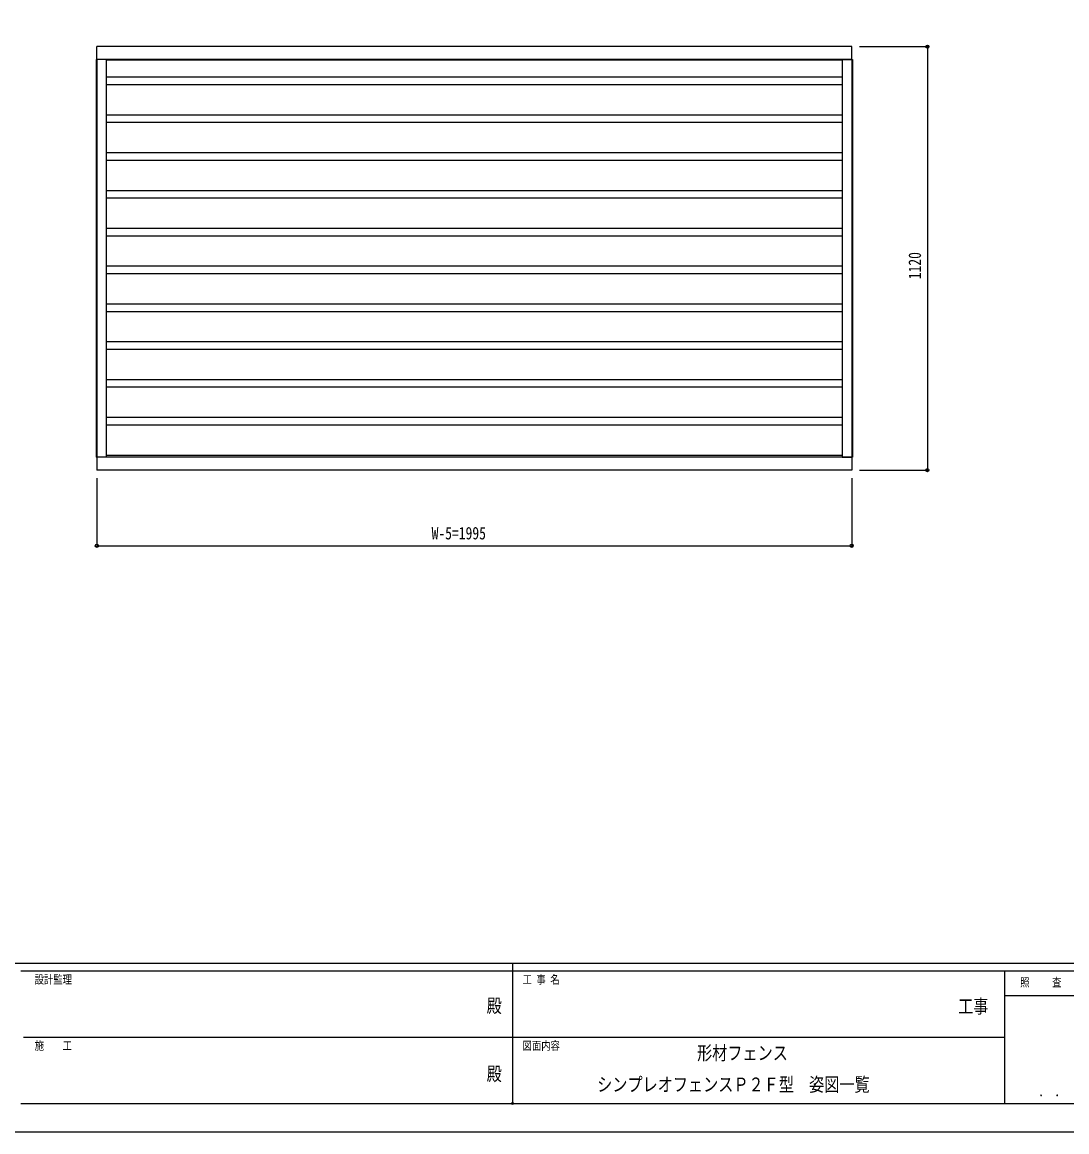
# Model space of a CAD drawing. Units: millimetres, scale not verified. Extents: x -4205 to 4205, y -2970 to 2970.
# Drawn here: x -1301 to 1460, y -2970 to -36 of the extents above; entities that cross this region are included whole.
import ezdxf
from ezdxf.enums import TextEntityAlignment as Align

# ---------------------------------------------------------------- set-up
doc = ezdxf.new("R2010")
doc.units = ezdxf.units.MM
doc.header["$LTSCALE"] = 10
doc.header["$PDMODE"] = 32
doc.header["$PDSIZE"] = 5
for name, color, linetype in [('0-1_USER1', 3, 'Continuous'), ('0-2_YKK_A1', 4, 'Continuous'), ('0-3_YKK_D', 6, 'Continuous'), ('0-4_YKK_ZWAK', 7, 'Continuous')]:
    doc.layers.add(name, color=color, linetype=linetype)
doc.styles.add('ＭＳ ゴシック', font='')
doc.styles.get('ＭＳ ゴシック').set_extended_font_data('MS Gothic')

msp = doc.modelspace()

# ---------------------------------------------------------------- linework, layer by layer
at = {"layer": '0-2_YKK_A1'}
for p, q in [((-1103.92, -134.75), (-1103.92, -100.25)), ((891.08, -100.25), (-1103.92, -100.25)), ((891.08, -134.75), (891.08, -100.25)), ((-1106.12, -134.75), (-1106.12, -1185.75)), ((-1078.92, -134.75), (-1106.12, -134.75)), ((891.08, -134.25), (-1103.92, -134.25)), ((-1103.92, -134.75), (-1103.92, -1185.75)), ((-1078.92, -134.75), (-1078.92, -1185.75)), ((-1078.92, -135.33), (866.08, -135.33)), ((866.08, -134.75), (893.28, -134.75)), ((866.08, -134.75), (866.08, -1185.75)), ((891.08, -134.75), (891.08, -1185.75)), ((893.28, -134.75), (893.28, -1185.75)), ((-1078.92, -180.33), (866.08, -180.33)), ((-1078.92, -200.33), (866.08, -200.33)), ((-1078.92, -280.33), (866.08, -280.33)), ((-1078.92, -300.33), (866.08, -300.33)), ((-1078.92, -380.33), (866.08, -380.33)), ((-1078.92, -400.33), (866.08, -400.33)), ((-1078.92, -480.33), (866.08, -480.33)), ((-1078.92, -500.33), (866.08, -500.33)), ((-1078.92, -580.33), (866.08, -580.33)), ((-1078.92, -600.33), (866.08, -600.33)), ((-1078.92, -680.33), (866.08, -680.33)), ((-1078.92, -700.33), (866.08, -700.33)), ((-1078.92, -780.33), (866.08, -780.33)), ((-1078.92, -800.33), (866.08, -800.33)), ((-1078.92, -880.33), (866.08, -880.33)), ((-1078.92, -900.33), (866.08, -900.33)), ((-1078.92, -980.33), (866.08, -980.33)), ((-1078.92, -1000.33), (866.08, -1000.33)), ((-1078.92, -1080.33), (866.08, -1080.33)), ((-1078.92, -1100.33), (866.08, -1100.33)), ((-1078.92, -1185.75), (-1106.12, -1185.75)), ((-1103.92, -1185.75), (-1103.92, -1220.25)), ((891.08, -1186.25), (-1103.92, -1186.25)), ((-1078.92, -1180.33), (866.08, -1180.33)), ((866.08, -1185.75), (893.28, -1185.75)), ((891.08, -1185.75), (891.08, -1220.25)), ((891.08, -1220.25), (-1103.92, -1220.25))]:
    msp.add_line(p, q, dxfattribs=at)
at = {"layer": '0-3_YKK_D'}
for p, q in [((912.08, -100.25), (1092.08, -100.25)), ((1091.08, -100.25), (1091.08, -1220.25)), ((912.08, -1220.25), (1092.08, -1220.25)), ((-1103.92, -1241.25), (-1103.92, -1421.25)), ((891.08, -1241.25), (891.08, -1421.25)), ((-1103.92, -1420.25), (891.08, -1420.25))]:
    msp.add_line(p, q, dxfattribs=at)
for centre in [(1091.08, -100.25), (1091.08, -1220.25), (-1103.92, -1420.25), (891.08, -1420.25)]:
    msp.add_circle(centre, 4.25, dxfattribs=at)
at = {"layer": '0-4_YKK_ZWAK'}
for p, q in [((3895.02, -2525), (-3904.98, -2525)), ((-4.98, -2545), (-1304.98, -2545)), ((-4.98, -2525), (-4.98, -2895)), ((1295.02, -2545), (-4.98, -2545)), ((1985.02, -2610), (1295.02, -2610)), ((-1297.48, -2720), (-4.98, -2720)), ((-4.98, -2720), (1295.02, -2720)), ((-1304.98, -2895), (-4.98, -2895)), ((-4.98, -2895), (1295.02, -2895)), ((1295.02, -2895), (1985.02, -2895))]:
    msp.add_line(p, q, dxfattribs=at)
msp.add_lwpolyline([(-4205, -2970), (4205, -2970), (4205, 2970), (-4205, 2970)], close=True, dxfattribs=at)
msp.add_lwpolyline([(1985.02, -2545), (1295.02, -2545), (1295.02, -2895)], dxfattribs=at)
msp.add_point((-4.98, -2895), dxfattribs=at)

# ---------------------------------------------------------------- texts
at = {"layer": '0-1_USER1', "style": 'ＭＳ ゴシック', "width": 0.8}
for s, p in [('形材フェンス\u3000', (482.35, -2790.83)), ('シンプレオフェンスＰ２Ｆ型\u3000姿図一覧', (218.35, -2874.17))]:
    msp.add_text(s, height=36.66, dxfattribs=at).set_placement(p, align=Align.BOTTOM_LEFT)
at = {"layer": '0-3_YKK_D', "style": 'ＭＳ ゴシック', "width": 0.8}
msp.add_text('1120', height=32.99, rotation=90, dxfattribs=at).set_placement((1084.08, -715.45), align=Align.BOTTOM_LEFT)
msp.add_text('W-5=1995', height=32.99, dxfattribs=at).set_placement((-219.22, -1413.25), align=Align.BOTTOM_LEFT)
at = {"layer": '0-4_YKK_ZWAK', "style": 'ＭＳ ゴシック', "width": 0.8}
for s, height, p in [('設計監理', 21.99, (-1268.31, -2585)), ('工 事 名', 21.99, (21.27, -2585)), ('照     査', 21.99, (1336.42, -2592.5)), ('殿', 36.66, (-73.67, -2665.83)), ('工事', 36.66, (1172.33, -2667.46)), ('施\u3000\u3000工', 21.99, (-1268.31, -2760)), ('図面内容', 21.99, (21.27, -2760)), ('殿', 36.66, (-73.67, -2845.83)), ('． ．', 25.92, (1385, -2884.35))]:
    msp.add_text(s, height=height, dxfattribs=at).set_placement(p, align=Align.BOTTOM_LEFT)

doc.saveas('drawing.dxf')
